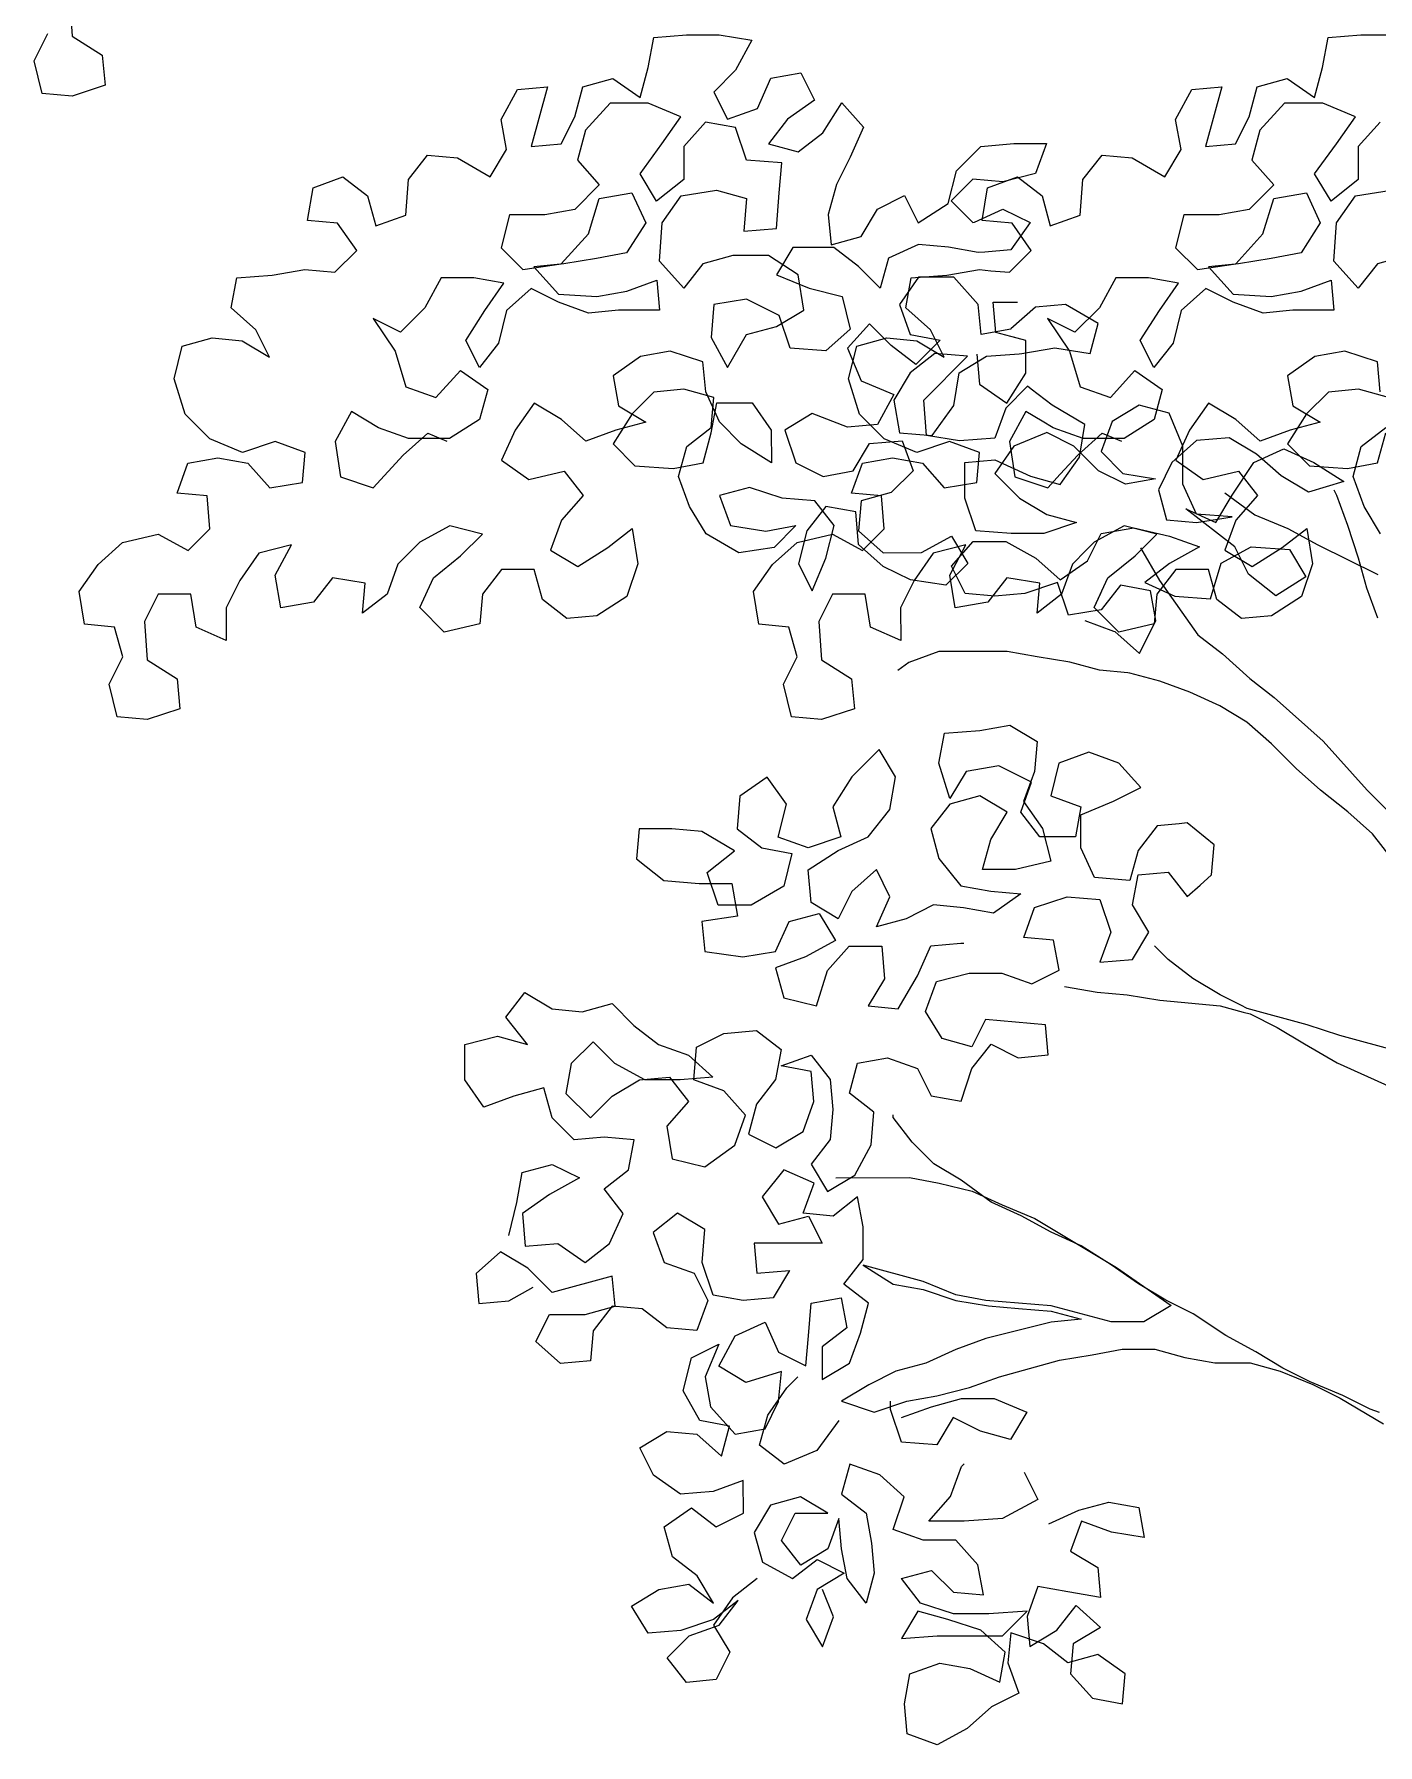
# Model space of a CAD drawing. Header units: millimetres. Extents: x 61831 to 121408, y 302 to 24841.
# Drawn here: x 97162 to 98009, y 6025 to 7103 of the extents above; entities that cross this region are included whole.
import ezdxf

# ---------------------------------------------------------------- set-up
doc = ezdxf.new("R2010")
doc.units = ezdxf.units.MM

# ---------------------------------------------------------------- blocks, each defined once
blk = doc.blocks.new('A$C299802A9')
at = {"color": 68, "true_color": 0x415700}
for p, q in [((41.3, 3868.3), (43, 3844.3)), ((19, 3828.8), (27.5, 3846)), ((43, 3844.3), (61.9, 3832.3)), ((406.2, 3824.5), (409.6, 3843.4)), ((409.6, 3843.4), (430.2, 3845.1)), ((430.2, 3845.1), (450.9, 3845.1)), ((450.9, 3845.1), (471.5, 3841.7)), ((471.5, 3841.7), (461.2, 3822.8)), ((831.4, 3824.5), (834.9, 3843.4)), ((834.9, 3843.4), (855.5, 3845.1)), ((855.5, 3845.1), (876.1, 3845.1)), ((24.1, 3808.2), (19, 3828.8)), ((61.9, 3832.3), (63.7, 3813.4)), ((364.9, 3812.4), (383.9, 3817.6)), ((383.9, 3817.6), (401.1, 3805.6)), ((401.1, 3805.6), (406.2, 3824.5)), ((461.2, 3822.8), (447.5, 3809)), ((475, 3798.7), (483.5, 3817.7)), ((483.5, 3817.7), (502.4, 3821.1)), ((502.4, 3821.1), (511.1, 3803.9)), ((790.2, 3812.4), (809.1, 3817.6)), ((809.1, 3817.6), (826.3, 3805.6)), ((826.3, 3805.6), (831.4, 3824.5)), ((43, 3806.5), (24.1, 3808.2)), ((63.7, 3813.4), (43, 3806.5)), ((313.4, 3791.7), (323.7, 3810.6)), ((323.7, 3810.6), (342.6, 3812.4)), ((342.6, 3812.4), (332.3, 3774.6)), ((359.8, 3793.5), (364.9, 3812.4)), ((447.5, 3809), (456.1, 3791.9)), ((738.7, 3791.7), (749, 3810.6)), ((749, 3810.6), (767.9, 3812.4)), ((767.9, 3812.4), (757.6, 3774.6)), ((785.1, 3793.5), (790.2, 3812.4)), ((382.1, 3802.1), (366.7, 3784.9)), ((406.2, 3802.1), (382.1, 3802.1)), ((426.8, 3793.5), (406.2, 3802.1)), ((456.1, 3791.9), (475, 3798.7)), ((511.1, 3803.9), (493.9, 3791.9)), ((516.2, 3783.3), (528.2, 3802.2)), ((528.2, 3802.2), (542, 3786.8)), ((807.4, 3802.1), (791.9, 3784.9)), ((831.5, 3802.1), (807.4, 3802.1)), ((852.1, 3793.5), (831.5, 3802.1)), ((316.9, 3772.8), (313.4, 3791.7)), ((351.2, 3776.3), (359.8, 3793.5)), ((366.7, 3784.9), (361.6, 3766)), ((414.8, 3776.3), (426.8, 3793.5)), ((442.3, 3790.1), (428.6, 3774.6)), ((461.2, 3786.7), (442.3, 3790.1)), ((468.1, 3766.1), (461.2, 3786.7)), ((493.9, 3791.9), (481.9, 3776.4)), ((542, 3786.8), (533.4, 3767.9)), ((742.1, 3772.8), (738.7, 3791.7)), ((776.5, 3776.3), (785.1, 3793.5)), ((791.9, 3784.9), (786.8, 3766)), ((840.1, 3776.3), (852.1, 3793.5)), ((867.6, 3790.1), (853.8, 3774.6)), ((332.3, 3774.6), (351.2, 3776.3)), ((401.1, 3757.4), (414.8, 3776.3)), ((428.6, 3774.6), (428.6, 3754)), ((481.9, 3776.4), (500.8, 3771.3)), ((500.8, 3771.3), (516.2, 3783.3)), ((600.7, 3759.6), (615.9, 3774.8)), ((615.9, 3774.8), (636.6, 3776.5)), ((636.6, 3776.5), (657.2, 3776.6)), ((657.2, 3776.6), (650.3, 3757.7)), ((757.6, 3774.6), (776.5, 3776.3)), ((826.3, 3757.4), (840.1, 3776.3)), ((853.8, 3774.6), (853.9, 3754)), ((255, 3753.9), (267, 3769.3)), ((267, 3769.3), (285.9, 3767.6)), ((285.9, 3767.6), (306.6, 3755.6)), ((306.6, 3755.6), (316.9, 3772.8)), ((361.6, 3766), (375.3, 3750.5)), ((490.5, 3764.4), (468.1, 3766.1)), ((488.8, 3745.5), (490.5, 3764.4)), ((533.4, 3767.9), (524.9, 3750.7)), ((680.2, 3753.9), (692.3, 3769.3)), ((692.3, 3769.3), (711.2, 3767.6)), ((711.2, 3767.6), (731.8, 3755.6)), ((731.8, 3755.6), (742.1, 3772.8)), ((786.8, 3766), (800.6, 3750.5)), ((194.8, 3748.6), (213.7, 3755.5)), ((213.7, 3755.5), (229.2, 3743.5)), ((253.3, 3731.5), (255, 3753.9)), ((411.4, 3740.2), (401.1, 3757.4)), ((428.6, 3754), (411.4, 3740.2)), ((595.3, 3738.7), (600.5, 3759.3)), ((600.5, 3759.3), (600.7, 3759.6)), ((610.8, 3754.2), (604.7, 3748)), ((629.7, 3752.5), (610.8, 3754.2)), ((620.1, 3748.6), (639, 3755.5)), ((650.3, 3757.7), (629.7, 3752.5)), ((639, 3755.5), (654.5, 3743.5)), ((678.5, 3731.5), (680.2, 3753.9)), ((836.7, 3740.2), (826.3, 3757.4)), ((853.9, 3754), (836.7, 3740.2)), ((191.4, 3728), (194.8, 3748.6)), ((229.2, 3743.5), (234.4, 3724.6)), ((375.3, 3750.5), (359.9, 3735)), ((368.5, 3719.6), (375.3, 3741.9)), ((375.3, 3741.9), (395.9, 3745.4)), ((395.9, 3745.4), (404.6, 3726.5)), ((414.9, 3726.5), (426.9, 3743.7)), ((426.9, 3743.7), (449.2, 3747.2)), ((449.2, 3747.2), (468.1, 3742)), ((468.1, 3742), (466.4, 3721.4)), ((487.1, 3723.1), (488.8, 3745.5)), ((524.9, 3750.7), (519.7, 3731.8)), ((550.7, 3735.2), (567.8, 3743.8)), ((567.8, 3743.8), (576.4, 3726.6)), ((604.7, 3748), (597.1, 3740.4)), ((616.7, 3728), (620.1, 3748.6)), ((654.5, 3743.5), (659.6, 3724.6)), ((800.6, 3750.5), (785.1, 3735)), ((793.7, 3719.6), (800.6, 3741.9)), ((800.6, 3741.9), (821.2, 3745.4)), ((821.2, 3745.4), (829.8, 3726.5)), ((840.1, 3726.5), (852.1, 3743.7)), ((852.1, 3743.7), (874.5, 3747.2)), ((234.4, 3724.6), (253.3, 3731.5)), ((318.6, 3731.6), (313.5, 3710.9)), ((341, 3731.6), (318.6, 3731.6)), ((359.9, 3735), (341, 3731.6)), ((519.7, 3731.8), (521.5, 3712.8)), ((540.4, 3718), (550.7, 3735.2)), ((576.4, 3726.6), (595.3, 3738.7)), ((597.1, 3740.4), (610.8, 3726.7)), ((611.8, 3727.1), (629.7, 3735.3)), ((629.7, 3735.3), (646.9, 3726.7)), ((659.6, 3724.6), (678.5, 3731.5)), ((743.9, 3731.6), (738.7, 3710.9)), ((766.2, 3731.6), (743.9, 3731.6)), ((785.1, 3735), (766.2, 3731.6)), ((210.3, 3726.3), (191.4, 3728)), ((222.4, 3709.1), (210.3, 3726.3)), ((404.6, 3726.5), (392.5, 3707.6)), ((413.2, 3702.4), (414.9, 3726.5)), ((466.4, 3721.4), (487.1, 3723.1)), ((610.8, 3726.7), (611.8, 3727.1)), ((635.6, 3726.3), (616.7, 3728)), ((646.9, 3726.7), (634.9, 3709.5)), ((647.6, 3709.1), (635.6, 3726.3)), ((829.8, 3726.5), (817.8, 3707.6)), ((838.4, 3702.4), (840.1, 3726.5)), ((313.5, 3710.9), (327.2, 3697.2)), ((351.3, 3700.7), (368.5, 3719.6)), ((497.4, 3711.1), (487.1, 3693.9)), ((523.2, 3711.1), (497.4, 3711.1)), ((521.5, 3712.8), (540.4, 3718)), ((538.7, 3699.1), (523.2, 3711.1)), ((576.5, 3712.9), (557.6, 3704.3)), ((595.4, 3711.2), (576.5, 3712.9)), ((614.3, 3707.8), (595.4, 3711.2)), ((634.9, 3709.5), (618.3, 3708.1)), ((738.7, 3710.9), (752.5, 3697.2)), ((776.6, 3700.7), (793.7, 3719.6)), ((208.6, 3695.4), (222.4, 3709.1)), ((327.2, 3697.2), (351.3, 3700.7)), ((353, 3700.7), (334.1, 3698.9)), ((334.1, 3698.9), (349.6, 3681.7)), ((373.6, 3704.1), (353, 3700.7)), ((392.5, 3707.6), (373.6, 3704.1)), ((428.7, 3685.3), (413.2, 3702.4)), ((440.7, 3700.7), (428.7, 3685.3)), ((459.6, 3705.9), (440.7, 3700.7)), ((481.9, 3705.9), (459.6, 3705.9)), ((500.8, 3693.9), (481.9, 3705.9)), ((552.4, 3685.4), (538.7, 3699.1)), ((557.6, 3704.3), (552.4, 3685.4)), ((618.3, 3708.1), (614.3, 3707.8)), ((633.9, 3695.4), (647.6, 3709.1)), ((752.5, 3697.2), (776.6, 3700.7)), ((778.3, 3700.7), (759.4, 3698.9)), ((759.4, 3698.9), (774.9, 3681.7)), ((798.9, 3704.1), (778.3, 3700.7)), ((817.8, 3707.6), (798.9, 3704.1)), ((853.9, 3685.3), (838.4, 3702.4)), ((865.9, 3700.7), (853.9, 3685.3)), ((884.8, 3705.9), (865.9, 3700.7)), ((143.3, 3673), (146.8, 3691.9)), ((146.8, 3691.9), (169.1, 3693.6)), ((169.1, 3693.6), (189.7, 3697.1)), ((189.7, 3697.1), (208.6, 3695.4)), ((275.7, 3692), (265.4, 3673.1)), ((296.3, 3692), (275.7, 3692)), ((315.2, 3688.6), (296.3, 3692)), ((303.2, 3671.4), (315.2, 3688.6)), ((392.6, 3683.5), (411.5, 3690.4)), ((411.5, 3690.4), (413.2, 3671.5)), ((487.1, 3693.9), (507.7, 3685.3)), ((504.3, 3671.6), (500.8, 3693.9)), ((576.5, 3692.3), (564.5, 3675.1)), ((568.6, 3673), (572, 3691.9)), ((572, 3691.9), (594.4, 3693.6)), ((598.8, 3692.3), (576.5, 3692.3)), ((594.4, 3693.6), (615, 3697.1)), ((614.3, 3675.1), (598.8, 3692.3)), ((615, 3697.1), (622.2, 3696.4)), ((622.2, 3696.4), (633.9, 3695.4)), ((700.9, 3692), (690.6, 3673.1)), ((721.6, 3692), (700.9, 3692)), ((740.5, 3688.6), (721.6, 3692)), ((728.5, 3671.4), (740.5, 3688.6)), ((817.8, 3683.5), (836.7, 3690.4)), ((836.7, 3690.4), (838.5, 3671.5)), ((332.4, 3685.2), (316.9, 3671.4)), ((349.6, 3676.6), (332.4, 3685.2)), ((349.6, 3681.7), (373.7, 3680.1)), ((373.7, 3680.1), (392.6, 3683.5)), ((468.2, 3678.4), (447.6, 3675)), ((488.8, 3668.1), (468.2, 3678.4)), ((507.7, 3685.3), (528.4, 3680.2)), ((528.4, 3680.2), (533.5, 3659.6)), ((757.7, 3685.2), (742.2, 3671.4)), ((774.9, 3676.6), (757.7, 3685.2)), ((774.9, 3681.7), (798.9, 3680.1)), ((798.9, 3680.1), (817.8, 3683.5)), ((158.8, 3659.2), (143.3, 3673)), ((265.4, 3673.1), (249.9, 3657.6)), ((291.2, 3652.5), (303.2, 3671.4)), ((316.9, 3671.4), (311.8, 3650.8)), ((368.5, 3669.7), (349.6, 3676.6)), ((387.4, 3671.5), (368.5, 3669.7)), ((413.2, 3671.5), (387.4, 3671.5)), ((447.6, 3675), (445.9, 3654.3)), ((487.1, 3661.2), (504.3, 3671.6)), ((495.7, 3647.5), (488.8, 3668.1)), ((564.5, 3675.1), (571.4, 3656.2)), ((584.1, 3659.2), (568.6, 3673)), ((616, 3656.2), (614.3, 3675.1)), ((625.3, 3657.5), (623.6, 3676.5)), ((623.6, 3676.5), (629, 3676.5)), ((629, 3676.5), (639.1, 3676.5)), ((650.4, 3673.4), (634.9, 3659.7)), ((669.3, 3675.2), (650.4, 3673.4)), ((689.9, 3663.2), (669.3, 3675.2)), ((690.6, 3673.1), (675.2, 3657.6)), ((716.4, 3652.5), (728.5, 3671.4)), ((742.2, 3671.4), (737.1, 3650.8)), ((793.8, 3669.7), (774.9, 3676.6)), ((812.7, 3671.5), (793.8, 3669.7)), ((838.5, 3671.5), (812.7, 3671.5)), ((167.4, 3642), (158.8, 3659.2)), ((249.9, 3657.6), (232.7, 3666.2)), ((232.7, 3666.2), (246.5, 3645.6)), ((456.2, 3635.4), (468.2, 3656.1)), ((468.2, 3656.1), (487.1, 3661.2)), ((533.5, 3659.6), (518.1, 3645.8)), ((545.6, 3663), (531.8, 3647.5)), ((559.3, 3649.3), (545.6, 3663)), ((571.4, 3656.2), (590.3, 3652.7)), ((592.7, 3642), (584.1, 3659.2)), ((634.8, 3659.6), (616, 3656.2)), ((644.2, 3652.4), (625.3, 3657.5)), ((634.9, 3659.7), (634.8, 3659.6)), ((675.2, 3657.6), (658, 3666.2)), ((658, 3666.2), (671.8, 3645.6)), ((684.8, 3644.2), (689.9, 3663.2)), ((107.3, 3628.2), (112.4, 3648.9)), ((112.4, 3648.9), (131.3, 3654)), ((131.3, 3654), (150.2, 3652.3)), ((150.2, 3652.3), (167.4, 3642)), ((246.5, 3645.6), (253.4, 3623.2)), ((299.8, 3635.3), (291.2, 3652.5)), ((311.8, 3650.8), (299.8, 3635.3)), ((420.1, 3645.7), (401.2, 3642.3)), ((440.7, 3638.9), (420.1, 3645.7)), ((445.9, 3654.3), (456.2, 3635.4)), ((518.1, 3645.8), (495.7, 3647.5)), ((531.8, 3647.5), (540.4, 3626.9)), ((532.5, 3628.2), (537.7, 3648.9)), ((537.7, 3648.9), (556.6, 3654)), ((556.6, 3654), (575.5, 3652.3)), ((574.8, 3637.3), (559.3, 3649.3)), ((590.3, 3652.7), (574.8, 3637.3)), ((575.5, 3652.3), (592.7, 3642)), ((644.2, 3652.4), (636.5, 3654.5)), ((641.8, 3644.2), (662.5, 3647.7)), ((644.3, 3631.8), (644.2, 3652.4)), ((644.3, 3631.8), (644.2, 3652.4)), ((662.5, 3647.7), (684.8, 3644.2)), ((671.8, 3645.6), (678.6, 3623.2)), ((725, 3635.3), (716.4, 3652.5)), ((737.1, 3650.8), (725, 3635.3)), ((845.4, 3645.7), (826.5, 3642.3)), ((866, 3638.9), (845.4, 3645.7)), ((401.2, 3642.3), (384, 3630.2)), ((442.5, 3620), (440.7, 3638.9)), ((586.8, 3644.2), (571.4, 3632.1)), ((580, 3614.9), (607.5, 3642.5)), ((607.5, 3642.5), (586.8, 3644.2)), ((602.3, 3632.1), (619.5, 3642.5)), ((613.3, 3643.8), (615, 3624.9)), ((619.5, 3642.5), (640.1, 3644.1)), ((640.1, 3644.1), (641.8, 3644.2)), ((826.5, 3642.3), (809.3, 3630.2)), ((867.7, 3620), (866, 3638.9)), ((114.2, 3605.9), (107.3, 3628.2)), ((253.4, 3623.2), (272.3, 3616.4)), ((272.3, 3616.4), (287.8, 3633.6)), ((287.8, 3633.6), (305, 3621.5)), ((384, 3630.2), (387.5, 3611.3)), ((539.4, 3605.9), (532.5, 3628.2)), ((540.4, 3626.9), (561.1, 3618.3)), ((571.4, 3632.1), (561.1, 3614.9)), ((598.9, 3611.5), (602.3, 3632.1)), ((615, 3624.9), (632.2, 3612.9)), ((645.3, 3623.6), (631.6, 3609.8)), ((632.2, 3612.9), (644.3, 3631.8)), ((644.3, 3631.8), (644.3, 3631.8)), ((647.7, 3621.7), (645.3, 3623.6)), ((678.6, 3623.2), (697.6, 3616.4)), ((697.6, 3616.4), (713, 3633.6)), ((713, 3633.6), (730.2, 3621.5)), ((809.3, 3630.2), (812.7, 3611.3)), ((305, 3621.5), (299.8, 3602.6)), ((334.2, 3613), (322.2, 3595.8)), ((351.4, 3602.7), (334.2, 3613)), ((409.8, 3619.9), (396.1, 3606.2)), ((428.7, 3621.7), (409.8, 3619.9)), ((447.6, 3616.5), (428.7, 3621.7)), ((451.1, 3601.1), (442.5, 3620)), ((445.9, 3597.6), (447.6, 3616.5)), ((445.9, 3594.2), (449.4, 3613.1)), ((449.4, 3613.1), (471.7, 3613.1)), ((471.7, 3613.1), (483.7, 3595.9)), ((561.1, 3618.3), (550.8, 3599.4)), ((561.1, 3614.9), (564.5, 3594.3)), ((581.7, 3592.6), (580, 3614.9)), ((660.8, 3611.6), (647.7, 3621.7)), ((730.2, 3621.5), (725.1, 3602.6)), ((759.4, 3613), (747.4, 3595.8)), ((776.6, 3602.7), (759.4, 3613)), ((835.1, 3619.9), (821.3, 3606.2)), ((854, 3621.7), (835.1, 3619.9)), ((872.9, 3616.5), (854, 3621.7)), ((129.7, 3590.4), (114.2, 3605.9)), ((219, 3607.7), (208.7, 3588.8)), ((236.2, 3597.4), (219, 3607.7)), ((299.8, 3602.6), (280.9, 3590.6)), ((366.9, 3588.9), (351.4, 3602.7)), ((396.1, 3606.2), (384.1, 3587.2)), ((387.5, 3611.3), (404.7, 3601)), ((509.5, 3606.3), (492.3, 3595.9)), ((531.9, 3597.7), (509.5, 3606.3)), ((554.9, 3590.4), (539.4, 3605.9)), ((585.2, 3592.6), (598.9, 3611.5)), ((631.6, 3609.8), (624.7, 3590.9)), ((644.3, 3607.7), (634, 3588.8)), ((654.5, 3601.6), (644.3, 3607.7)), ((661.5, 3597.4), (654.5, 3601.6)), ((681.4, 3599.5), (660.8, 3611.6)), ((715.8, 3611.6), (698.6, 3601.3)), ((725.1, 3602.6), (706.2, 3590.6)), ((734.7, 3606.5), (715.8, 3611.6)), ((743.3, 3585.9), (734.7, 3606.5)), ((792.1, 3588.9), (776.6, 3602.7)), ((821.3, 3606.2), (809.3, 3587.2)), ((812.7, 3611.3), (829.9, 3601)), ((255.1, 3590.6), (236.2, 3597.4)), ((251.7, 3580.2), (267.2, 3594)), ((267.2, 3594), (279.2, 3588.9)), ((322.2, 3595.8), (313.6, 3576.9)), ((385.8, 3595.8), (366.9, 3588.9)), ((404.7, 3601), (385.8, 3595.8)), ((430.5, 3585.6), (445.9, 3597.6)), ((440.8, 3575.3), (445.9, 3594.2)), ((464.8, 3587.3), (451.1, 3601.1)), ((483.7, 3595.9), (483.8, 3575.3)), ((492.3, 3595.9), (499.2, 3575.3)), ((550.8, 3599.4), (531.9, 3597.7)), ((564.5, 3594.3), (585.2, 3592.6)), ((602.4, 3589.2), (581.7, 3592.6)), ((624.7, 3590.9), (602.4, 3589.2)), ((657, 3594.2), (636.7, 3585.8)), ((657.4, 3594.4), (657, 3594.2)), ((674.6, 3585.8), (657.4, 3594.4)), ((680.4, 3590.6), (661.5, 3597.4)), ((677, 3580.2), (692.4, 3594)), ((678, 3578.9), (681.4, 3599.5)), ((698.6, 3601.3), (691.7, 3582.4)), ((692.4, 3594), (704.5, 3588.9)), ((747.4, 3595.8), (738.9, 3576.9)), ((772.5, 3591), (751.9, 3589.3)), ((789.7, 3580.7), (772.5, 3591)), ((811, 3595.8), (792.1, 3588.9)), ((829.9, 3601), (811, 3595.8)), ((855.7, 3585.6), (871.2, 3597.6)), ((866, 3575.3), (871.2, 3594.2)), ((150.3, 3581.9), (129.7, 3590.4)), ((170.9, 3588.8), (150.3, 3581.9)), ((189.8, 3581.9), (170.9, 3588.8)), ((188.1, 3563), (189.8, 3581.9)), ((208.7, 3588.8), (212.2, 3566.5)), ((232.8, 3559.6), (251.7, 3580.2)), ((280.9, 3590.6), (255.1, 3590.6)), ((384.1, 3587.2), (397.8, 3573.5)), ((425.3, 3566.7), (430.5, 3585.6)), ((483.8, 3575.3), (464.8, 3587.3)), ((535.3, 3570.2), (545.6, 3587.4)), ((545.6, 3587.4), (566.3, 3589.1)), ((575.6, 3581.9), (554.9, 3590.4)), ((566.3, 3589.1), (573.2, 3570.2)), ((596.2, 3588.8), (575.6, 3581.9)), ((615.1, 3581.9), (596.2, 3588.8)), ((613.4, 3563), (615.1, 3581.9)), ((636.7, 3585.8), (624.7, 3568.6)), ((634, 3588.8), (637.4, 3566.5)), ((665.9, 3568.2), (677, 3580.2)), ((690, 3570.3), (674.6, 3585.8)), ((706.2, 3590.6), (680.4, 3590.6)), ((691.7, 3582.4), (705.5, 3568.6)), ((751.9, 3589.3), (736.4, 3575.5)), ((743.3, 3561.8), (743.3, 3585.9)), ((788, 3575.6), (806.9, 3584.2)), ((805.2, 3567), (789.7, 3580.7)), ((806.9, 3584.2), (825.8, 3575.6)), ((809.3, 3587.2), (823.1, 3573.5)), ((850.6, 3566.7), (855.7, 3585.6)), ((109.1, 3556.1), (115.9, 3575)), ((115.9, 3575), (134.8, 3578.4)), ((134.8, 3578.4), (153.7, 3575)), ((153.7, 3575), (167.5, 3559.5)), ((313.6, 3576.9), (330.8, 3564.8)), ((330.8, 3564.8), (353.1, 3570)), ((353.1, 3570), (365.2, 3554.6)), ((397.8, 3573.5), (421.9, 3571.8)), ((421.9, 3571.8), (440.8, 3575.3)), ((499.2, 3575.3), (516.4, 3566.7)), ((516.4, 3566.7), (535.3, 3570.2)), ((534.3, 3556.1), (541.2, 3575)), ((541.2, 3575), (560.1, 3578.4)), ((573.2, 3570.2), (559.4, 3556.5)), ((560.1, 3578.4), (579, 3575)), ((579, 3575), (592.8, 3559.5)), ((605.8, 3575.4), (624.7, 3577.2)), ((605.8, 3553.1), (605.8, 3575.4)), ((624.7, 3577.2), (647.1, 3566.9)), ((667.4, 3563.8), (678, 3578.9)), ((707.2, 3561.8), (690, 3570.3)), ((736.4, 3575.5), (727.9, 3558.3)), ((738.9, 3576.9), (756.1, 3564.8)), ((756.1, 3564.8), (778.4, 3570)), ((774.3, 3554.9), (788, 3575.6)), ((778.4, 3570), (790.4, 3554.6)), ((823.1, 3573.5), (847.1, 3571.8)), ((825.8, 3575.6), (844.7, 3563.6)), ((847.1, 3571.8), (866, 3575.3)), ((167.5, 3559.5), (188.1, 3563)), ((212.2, 3566.5), (232.8, 3559.6)), ((432.2, 3547.8), (425.3, 3566.7)), ((470, 3559.8), (451.1, 3554.6)), ((490.7, 3553), (470, 3559.8)), ((592.8, 3559.5), (613.4, 3563)), ((624.7, 3568.6), (640.2, 3553.1)), ((637.4, 3566.5), (658.1, 3559.6)), ((647.1, 3566.9), (666, 3561.7)), ((658.1, 3559.6), (665.9, 3568.2)), ((666, 3561.7), (667.4, 3563.8)), ((705.5, 3568.6), (726.1, 3565.2)), ((726.1, 3565.2), (707.2, 3561.8)), ((751.9, 3542.9), (743.3, 3561.8)), ((822.4, 3556.7), (805.2, 3567)), ((844.7, 3563.6), (822.4, 3556.7)), ((857.5, 3547.8), (850.6, 3566.7)), ((128, 3554.4), (109.1, 3556.1)), ((129.7, 3533.7), (128, 3554.4)), ((365.2, 3554.6), (351.4, 3539.1)), ((442.6, 3530.6), (432.2, 3547.8)), ((451.1, 3554.6), (458, 3535.7)), ((511.3, 3551.3), (490.7, 3553)), ((518.2, 3547.8), (506.2, 3532.4)), ((523.3, 3535.8), (511.3, 3551.3)), ((537.1, 3544.4), (518.2, 3547.8)), ((553.2, 3554.4), (534.3, 3556.1)), ((540.5, 3551.3), (538.8, 3532.4)), ((559.4, 3556.5), (540.5, 3551.3)), ((555, 3533.7), (553.2, 3554.4)), ((612.7, 3532.4), (605.8, 3553.1)), ((640.2, 3553.1), (657.4, 3542.8)), ((727.9, 3558.3), (733, 3539.4)), ((764, 3537.7), (774.3, 3554.9)), ((769.8, 3556.3), (788.7, 3542.5)), ((790.4, 3554.6), (776.7, 3539.1)), ((840.3, 3554.6), (838.6, 3558)), ((847.2, 3535.7), (840.3, 3554.6)), ((867.8, 3530.6), (857.5, 3547.8)), ((351.4, 3539.1), (344.6, 3520.2)), ((538.8, 3523.8), (537.1, 3544.4)), ((676.3, 3537.7), (655.7, 3530.8)), ((657.4, 3542.8), (676.3, 3537.7)), ((676.3, 3537.7), (676.3, 3537.7)), ((676.3, 3537.7), (676.3, 3537.7)), ((733, 3539.4), (751.9, 3537.7)), ((776, 3522.3), (745.1, 3546.3)), ((745.1, 3546.3), (764, 3537.7)), ((774.3, 3541.2), (751.9, 3542.9)), ((751.9, 3537.7), (774.3, 3541.2)), ((776.7, 3539.1), (769.8, 3520.2)), ((788.7, 3542.5), (809.4, 3534)), ((74.7, 3525.1), (97.1, 3530.3)), ((97.1, 3530.3), (116, 3520)), ((116, 3520), (129.7, 3533.7)), ((281, 3535.6), (262.1, 3525.3)), ((301.6, 3530.4), (281, 3535.6)), ((287.9, 3516.7), (301.6, 3530.4)), ((380.7, 3521.9), (396.1, 3534)), ((396.1, 3534), (399.6, 3511.6)), ((463.2, 3518.6), (442.6, 3530.6)), ((458, 3535.7), (480.4, 3532.3)), ((480.4, 3532.3), (499.3, 3535.8)), ((499.3, 3535.8), (485.5, 3522)), ((500, 3525.1), (522.3, 3530.3)), ((506.2, 3532.4), (501, 3511.7)), ((518.2, 3515.2), (523.3, 3535.8)), ((522.3, 3530.3), (541.2, 3520)), ((538.8, 3532.4), (554.3, 3518.6)), ((541.2, 3520), (555, 3533.7)), ((578.4, 3518.7), (597.3, 3529)), ((597.3, 3529), (607.6, 3511.8)), ((635.1, 3530.8), (612.7, 3532.4)), ((655.7, 3530.8), (635.1, 3530.8)), ((684, 3515.1), (691.8, 3530.8)), ((706.2, 3535.6), (687.3, 3525.3)), ((691.8, 3530.8), (712.4, 3534.3)), ((726.9, 3530.4), (706.2, 3535.6)), ((712.4, 3534.3), (734.8, 3529.1)), ((713.1, 3516.7), (726.9, 3530.4)), ((734.8, 3529.1), (753.7, 3522.3)), ((805.9, 3521.9), (821.4, 3534)), ((809.4, 3534), (828.3, 3523.7)), ((821.4, 3534), (824.9, 3511.6)), ((854.1, 3515.1), (847.2, 3535.7)), ((59.3, 3511.3), (74.7, 3525.1)), ((160.7, 3518.3), (148.7, 3501.1)), ((181.3, 3523.5), (160.7, 3518.3)), ((171, 3504.5), (181.3, 3523.5)), ((262.1, 3525.3), (248.3, 3511.5)), ((270.7, 3502.9), (287.9, 3516.7)), ((344.6, 3520.2), (361.8, 3509.9)), ((361.8, 3509.9), (380.7, 3521.9)), ((485.5, 3522), (463.2, 3518.6)), ((484.5, 3511.3), (500, 3525.1)), ((554.3, 3510), (538.8, 3523.8)), ((554.3, 3518.6), (578.4, 3518.7)), ((585.9, 3518.3), (573.9, 3501.1)), ((606.5, 3523.5), (585.9, 3518.3)), ((596.3, 3504.5), (606.5, 3523.5)), ((597.3, 3510.1), (611, 3525.6)), ((611, 3525.6), (631.6, 3525.6)), ((631.6, 3525.6), (650.6, 3515.3)), ((682.3, 3520.2), (673.6, 3511.5)), ((687.3, 3525.3), (682.3, 3520.2)), ((695.9, 3502.9), (713.1, 3516.7)), ((716.6, 3521.8), (728.6, 3501.2)), ((753.7, 3522.3), (734.8, 3511.9)), ((767.4, 3512), (786.3, 3522.3)), ((769.8, 3520.2), (787, 3509.9)), ((784.6, 3505.1), (776, 3522.3)), ((786.3, 3522.3), (810.4, 3520.6)), ((787, 3509.9), (805.9, 3521.9)), ((810.4, 3520.6), (820.7, 3503.4)), ((828.3, 3523.7), (866.1, 3504.8)), ((47.3, 3494.1), (59.3, 3511.3)), ((174.5, 3483.9), (171, 3504.5)), ((248.3, 3511.5), (241.5, 3492.6)), ((313.7, 3508.1), (301.6, 3492.6)), ((334.3, 3508.1), (313.7, 3508.1)), ((339.5, 3489.2), (334.3, 3508.1)), ((399.6, 3511.6), (392.7, 3491)), ((472.5, 3494.1), (484.5, 3511.3)), ((501, 3511.7), (509.6, 3494.5)), ((509.6, 3494.5), (518.2, 3515.2)), ((571.5, 3501.5), (554.3, 3510)), ((607.6, 3511.8), (593.8, 3498.1)), ((599.7, 3483.9), (596.3, 3504.5)), ((605.9, 3492.9), (597.3, 3510.1)), ((650.6, 3515.3), (666, 3501.6)), ((666, 3501.6), (683.2, 3513.6)), ((673.6, 3511.5), (666.7, 3492.6)), ((683.2, 3513.6), (684, 3515.1)), ((734.8, 3511.9), (719.3, 3499.9)), ((738.9, 3508.1), (726.9, 3492.6)), ((759.5, 3508.1), (738.9, 3508.1)), ((764.7, 3489.2), (759.5, 3508.1)), ((760.6, 3489.6), (767.4, 3512)), ((801.8, 3491.4), (784.6, 3505.1)), ((824.9, 3511.6), (818, 3491)), ((859.2, 3496.2), (854.1, 3515.1)), ((50.7, 3473.5), (47.3, 3494.1)), ((148.7, 3501.1), (140.1, 3483.9)), ((207.1, 3502.9), (195.1, 3487.4)), ((227.7, 3499.4), (207.1, 3502.9)), ((226, 3480.5), (227.7, 3499.4)), ((262.1, 3484), (270.7, 3502.9)), ((476, 3473.5), (472.5, 3494.1)), ((573.9, 3501.1), (565.3, 3483.9)), ((593.8, 3498.1), (571.5, 3501.5)), ((632.3, 3502.9), (620.3, 3487.4)), ((653, 3499.4), (632.3, 3502.9)), ((664.3, 3499.8), (643.7, 3492.9)), ((651.3, 3480.5), (653, 3499.4)), ((671.2, 3479.2), (664.3, 3499.8)), ((687.4, 3484), (695.9, 3502.9)), ((703.9, 3498.2), (694, 3485.5)), ((722.8, 3494.7), (703.9, 3498.2)), ((719.3, 3499.9), (738.2, 3491.3)), ((726.2, 3475.8), (722.8, 3494.7)), ((728.6, 3501.2), (752.7, 3466.9)), ((820.7, 3503.4), (801.8, 3491.4)), ((866.1, 3477.3), (859.2, 3496.2)), ((97.1, 3492.4), (88.5, 3475.2)), ((117.7, 3492.5), (97.1, 3492.4)), ((121.2, 3471.8), (117.7, 3492.5)), ((140.1, 3483.9), (140.1, 3463.3)), ((195.1, 3487.4), (174.5, 3483.9)), ((241.5, 3492.6), (226, 3480.5)), ((277.6, 3468.5), (262.1, 3484)), ((301.6, 3492.6), (299.9, 3473.7)), ((354.9, 3477.2), (339.5, 3489.2)), ((392.7, 3491), (373.8, 3478.9)), ((522.4, 3492.4), (513.8, 3475.2)), ((543, 3492.5), (522.4, 3492.4)), ((546.4, 3471.8), (543, 3492.5)), ((565.3, 3483.9), (565.4, 3463.3)), ((620.3, 3487.4), (599.7, 3483.9)), ((624.8, 3491.2), (605.9, 3492.9)), ((643.7, 3492.9), (624.8, 3491.2)), ((666.7, 3492.6), (651.3, 3480.5)), ((687.4, 3484), (691.5, 3493.1)), ((702.9, 3468.5), (687.4, 3484)), ((698.3, 3473.1), (687.4, 3484)), ((694, 3485.5), (691.8, 3482.7)), ((726.9, 3492.6), (725.2, 3473.7)), ((738.2, 3491.3), (760.6, 3489.6)), ((780.2, 3477.2), (764.7, 3489.2)), ((818, 3491), (799.1, 3478.9)), ((69.6, 3471.8), (50.7, 3473.5)), ((88.5, 3475.2), (90.3, 3451.2)), ((299.9, 3473.7), (277.6, 3468.5)), ((373.8, 3478.9), (354.9, 3477.2)), ((494.9, 3471.8), (476, 3473.5)), ((513.8, 3475.2), (515.5, 3451.2)), ((691.8, 3482.7), (671.2, 3479.2)), ((681.5, 3475.8), (699.6, 3469.2)), ((725.2, 3473.7), (702.9, 3468.5)), ((715.9, 3455.2), (726.2, 3475.8)), ((799.1, 3478.9), (780.2, 3477.2)), ((74.8, 3452.9), (69.6, 3471.8)), ((140.1, 3463.3), (121.2, 3471.8)), ((500, 3452.9), (494.9, 3471.8)), ((565.4, 3463.3), (546.4, 3471.8)), ((699.6, 3469.2), (700.4, 3468.9)), ((700.4, 3468.9), (715.9, 3455.2)), ((752.7, 3466.9), (768.2, 3454.9)), ((66.2, 3435.7), (74.8, 3452.9)), ((90.3, 3451.2), (109.2, 3439.2)), ((491.5, 3435.7), (500, 3452.9)), ((515.5, 3451.2), (534.4, 3439.2)), ((589.4, 3456.4), (570.5, 3449.5)), ((632.4, 3456.4), (589.4, 3456.4)), ((651.3, 3453), (632.4, 3456.4)), ((671.9, 3449.6), (651.3, 3453)), ((768.2, 3454.9), (785.4, 3439.4)), ((570.5, 3449.5), (563.6, 3444.4)), ((690.8, 3444.5), (671.9, 3449.6)), ((708.6, 3442.9), (690.8, 3444.5)), ((709.8, 3442.8), (708.6, 3442.9)), ((728.7, 3437.6), (709.8, 3442.8)), ((71.4, 3415.1), (66.2, 3435.7)), ((109.2, 3439.2), (110.9, 3420.3)), ((496.6, 3415.1), (491.5, 3435.7)), ((534.4, 3439.2), (536.2, 3420.3)), ((747.6, 3430.8), (728.7, 3437.6)), ((766.5, 3422.2), (747.6, 3430.8)), ((785.4, 3439.4), (800.9, 3427.4)), ((110.9, 3420.3), (90.3, 3413.4)), ((536.2, 3420.3), (515.5, 3413.4)), ((783.7, 3411.9), (766.5, 3422.2)), ((800.9, 3427.4), (831.8, 3399.9)), ((90.3, 3413.4), (71.4, 3415.1)), ((515.5, 3413.4), (496.6, 3415.1)), ((615.2, 3406.6), (634.2, 3410)), ((634.2, 3410), (651.4, 3399.7)), ((799.2, 3398.2), (783.7, 3411.9)), ((589.5, 3385.9), (592.9, 3404.8)), ((592.9, 3404.8), (615.2, 3406.6)), ((651.4, 3399.7), (649.7, 3380.8)), ((814.7, 3382.7), (799.2, 3398.2)), ((831.8, 3399.9), (859.4, 3369)), ((551.7, 3394.5), (534.5, 3377.3)), ((562, 3377.3), (551.7, 3394.5)), ((596.4, 3363.6), (589.5, 3385.9)), ((665.1, 3386), (660, 3365.4)), ((684, 3392.9), (665.1, 3386)), ((702.9, 3386), (684, 3392.9)), ((716.7, 3370.6), (702.9, 3386)), ((481.2, 3377.2), (464, 3365.2)), ((493.3, 3360.1), (481.2, 3377.2)), ((534.5, 3377.3), (522.5, 3358.4)), ((558.6, 3356.7), (562, 3377.3)), ((606.7, 3380.8), (596.4, 3363.6)), ((627.3, 3384.3), (606.7, 3380.8)), ((647.9, 3374), (627.3, 3384.3)), ((649.7, 3380.8), (642.8, 3361.9)), ((830.1, 3369), (814.7, 3382.7)), ((464, 3365.2), (462.3, 3344.6)), ((615.3, 3365.3), (596.4, 3360.2)), ((632.5, 3355), (615.3, 3365.3)), ((641.1, 3355), (647.9, 3374)), ((660, 3365.4), (678.9, 3358.5)), ((699.5, 3362), (716.7, 3370.6)), ((847.3, 3355.2), (830.1, 3369)), ((859.4, 3369), (873.1, 3355.3)), ((488.1, 3339.4), (493.3, 3360.1)), ((522.5, 3358.4), (527.6, 3339.5)), ((544.8, 3339.5), (558.6, 3356.7)), ((596.4, 3360.2), (584.4, 3344.7)), ((622.2, 3337.8), (632.5, 3355)), ((653.1, 3339.6), (641.1, 3355)), ((642.8, 3361.9), (654.8, 3344.7)), ((678.9, 3358.5), (675.5, 3339.6)), ((678.9, 3353.4), (699.5, 3362)), ((862.8, 3341.5), (847.3, 3355.2)), ((400.4, 3344.5), (398.7, 3325.6)), ((421.1, 3344.5), (400.4, 3344.5)), ((440, 3342.8), (421.1, 3344.5)), ((460.6, 3330.8), (440, 3342.8)), ((462.3, 3344.6), (477.8, 3332.5)), ((584.4, 3344.7), (589.5, 3325.8)), ((654.8, 3344.7), (660, 3324.1)), ((678.9, 3332.7), (678.9, 3353.4)), ((727, 3346.5), (715, 3331)), ((740.9, 3347.8), (727, 3346.5)), ((745.9, 3348.3), (740.9, 3347.8)), ((763.1, 3334.5), (745.9, 3348.3)), ((477.8, 3332.5), (496.7, 3329.1)), ((507, 3332.6), (488.1, 3339.4)), ((527.6, 3339.5), (507, 3332.6)), ((525.9, 3330.9), (544.8, 3339.5)), ((617, 3318.9), (622.2, 3337.8)), ((675.5, 3339.6), (653.1, 3339.6)), ((687.5, 3313.8), (678.9, 3332.7)), ((761.4, 3315.6), (763.1, 3334.5)), ((874.9, 3326), (862.8, 3341.5)), ((398.7, 3325.6), (415.9, 3311.9)), ((443.4, 3317), (460.6, 3330.8)), ((496.7, 3329.1), (491.6, 3308.5)), ((507, 3318.8), (525.9, 3330.9)), ((589.5, 3325.8), (603.3, 3308.6)), ((660, 3324.1), (637.7, 3318.9)), ((715, 3331), (709.9, 3312.1)), ((415.9, 3311.9), (438.3, 3310.2)), ((450.3, 3296.4), (443.4, 3317)), ((508.8, 3298.2), (507, 3318.8)), ((550, 3318.9), (534.6, 3305.1)), ((558.6, 3301.7), (550, 3318.9)), ((637.7, 3318.9), (617, 3318.9)), ((709.9, 3312.1), (687.5, 3313.8)), ((711.6, 3296.7), (715, 3315.6)), ((715, 3315.6), (733.9, 3317.3)), ((733.9, 3317.3), (746, 3301.9)), ((754.1, 3309.1), (761.4, 3315.6)), ((438.3, 3310.2), (458.9, 3310.2)), ((458.9, 3310.2), (462.4, 3289.6)), ((491.6, 3308.5), (471, 3296.4)), ((534.6, 3305.1), (526, 3287.9)), ((550, 3282.8), (558.6, 3301.7)), ((603.3, 3308.6), (622.2, 3305.2)), ((622.2, 3305.2), (641.1, 3303.5)), ((641.1, 3303.5), (623.9, 3291.4)), ((649.7, 3294.9), (670.3, 3301.8)), ((670.3, 3301.8), (691, 3300.1)), ((691, 3300.1), (697.9, 3279.5)), ((746, 3301.9), (754.1, 3309.1)), ((462.4, 3289.6), (440, 3286.1)), ((471, 3296.4), (450.3, 3296.4)), ((495, 3286.2), (513.9, 3291.3)), ((526, 3287.9), (508.8, 3298.2)), ((513.9, 3291.3), (524.3, 3274.1)), ((586.1, 3296.6), (568.9, 3287.9)), ((605, 3294.8), (586.1, 3296.6)), ((623.9, 3291.4), (605, 3294.8)), ((642.9, 3276), (649.7, 3294.9)), ((721.9, 3279.5), (711.6, 3296.7)), ((440, 3286.1), (441.8, 3267.2)), ((486.5, 3267.2), (495, 3286.2)), ((568.9, 3287.9), (550, 3282.8)), ((697.9, 3279.5), (691, 3260.6)), ((711.6, 3262.3), (721.9, 3279.5)), ((524.3, 3274.1), (505.4, 3263.8)), ((519.1, 3255.2), (532.9, 3270.7)), ((532.9, 3270.7), (553.5, 3270.7)), ((553.5, 3270.7), (555.2, 3250.1)), ((575.9, 3251.9), (584.4, 3270.8)), ((584.4, 3270.8), (603.3, 3272.5)), ((603.3, 3272.5), (605.1, 3272.5)), ((661.8, 3274.3), (642.9, 3276)), ((665.2, 3255.4), (661.8, 3274.3)), ((734, 3262.3), (725.4, 3270.9)), ((441.8, 3267.2), (465.8, 3263.8)), ((465.8, 3263.8), (486.5, 3267.2)), ((505.4, 3263.8), (486.5, 3256.9)), ((486.5, 3256.9), (491.6, 3238)), ((691, 3260.6), (711.6, 3262.3)), ((749.5, 3250.3), (734, 3262.3)), ((512.3, 3232.9), (519.1, 3255.2)), ((555.2, 3250.1), (544.9, 3232.9)), ((563.8, 3231.2), (575.9, 3251.9)), ((581, 3229.5), (587.9, 3248.4)), ((587.9, 3248.4), (608.5, 3253.6)), ((608.5, 3253.6), (629.1, 3253.6)), ((629.1, 3253.6), (648.1, 3246.8)), ((648.1, 3246.8), (665.2, 3255.4)), ((766.7, 3240), (749.5, 3250.3)), ((316.3, 3225.8), (328.4, 3241.3)), ((328.4, 3241.3), (345.5, 3231)), ((491.6, 3238), (512.3, 3232.9)), ((668.7, 3245.1), (689.3, 3241.6)), ((689.3, 3241.6), (708.2, 3239.9)), ((708.2, 3239.9), (728.8, 3236.5)), ((728.8, 3236.5), (766.7, 3233.1)), ((779.9, 3233.4), (766.7, 3240)), ((330.1, 3208.7), (316.3, 3225.8)), ((345.5, 3231), (364.5, 3229.3)), ((364.5, 3229.3), (383.4, 3234.5)), ((383.4, 3234.5), (397.1, 3220.7)), ((544.9, 3232.9), (563.8, 3231.2)), ((591.4, 3212.3), (581, 3229.5)), ((618.9, 3224.4), (610.3, 3207.2)), ((656.7, 3221), (618.9, 3224.4)), ((766.7, 3233.1), (781.3, 3229.1)), ((783.9, 3231.4), (779.9, 3233.4)), ((781.3, 3229.1), (785.6, 3228)), ((821.7, 3221.1), (783.9, 3231.4)), ((785.6, 3228), (802.8, 3219.4)), ((290.6, 3208.6), (311.2, 3213.8)), ((311.2, 3213.8), (330.1, 3208.7)), ((397.1, 3220.7), (412.6, 3208.7)), ((436.7, 3207), (453.9, 3215.6)), ((453.9, 3215.6), (474.5, 3217.4)), ((474.5, 3217.4), (490, 3205.4)), ((658.4, 3202.1), (656.7, 3221)), ((802.8, 3219.4), (820, 3209.1)), ((842.3, 3214.3), (821.7, 3221.1)), ((880.1, 3204), (842.3, 3214.3)), ((290.6, 3186.3), (290.6, 3208.6)), ((371.4, 3210.4), (357.6, 3196.6)), ((385.1, 3196.7), (371.4, 3210.4)), ((412.6, 3208.7), (431.5, 3201.9)), ((435, 3186.4), (436.7, 3207)), ((490, 3205.4), (486.5, 3186.5)), ((610.3, 3207.2), (591.4, 3212.3)), ((610.3, 3193.4), (622.3, 3208.9)), ((622.3, 3208.9), (639.5, 3200.3)), ((820, 3209.1), (840.6, 3197.1)), ((357.6, 3196.6), (354.2, 3177.7)), ((404, 3186.4), (385.1, 3196.7)), ((431.5, 3201.9), (447, 3188.1)), ((490, 3195.1), (508.9, 3201.9)), ((508.9, 3191.6), (490, 3195.1)), ((508.9, 3201.9), (520.9, 3186.5)), ((533, 3177.9), (538.1, 3196.8)), ((538.1, 3196.8), (557, 3200.3)), ((557, 3200.3), (575.9, 3193.4)), ((575.9, 3193.4), (584.5, 3176.2)), ((603.4, 3172.8), (610.3, 3193.4)), ((639.5, 3200.3), (658.4, 3202.1)), ((840.6, 3197.1), (897.4, 3171.4)), ((302.6, 3169.1), (290.6, 3186.3)), ((340.4, 3181.2), (321.5, 3176)), ((345.6, 3162.3), (340.4, 3181.2)), ((383.4, 3176), (400.6, 3186.4)), ((400.6, 3186.4), (419.5, 3188.1)), ((426.4, 3186.4), (404, 3186.4)), ((419.5, 3188.1), (431.5, 3172.7)), ((447, 3188.1), (426.4, 3186.4)), ((453.9, 3179.5), (435, 3186.4)), ((486.5, 3186.5), (474.5, 3171)), ((510.6, 3172.7), (508.9, 3191.6)), ((520.9, 3186.5), (522.6, 3167.6)), ((321.5, 3176), (302.6, 3169.1)), ((354.2, 3177.7), (369.7, 3162.3)), ((369.7, 3162.3), (383.4, 3176)), ((431.5, 3172.7), (417.8, 3157.2)), ((467.6, 3164.1), (453.9, 3179.5)), ((474.5, 3171), (469.4, 3152.1)), ((503.8, 3153.8), (510.6, 3172.7)), ((548.4, 3165.9), (533, 3177.9)), ((584.5, 3176.2), (603.4, 3172.8)), ((359.4, 3148.5), (345.6, 3162.3)), ((460.8, 3145.2), (467.6, 3164.1)), ((522.6, 3167.6), (520.9, 3148.7)), ((546.7, 3145.3), (548.4, 3165.9)), ((560.5, 3162.5), (560.5, 3164.2)), ((572.5, 3147), (560.5, 3162.5)), ((378.3, 3150.3), (359.4, 3148.5)), ((397.2, 3148.6), (378.3, 3150.3)), ((417.8, 3157.2), (421.3, 3136.5)), ((469.4, 3152.1), (486.6, 3143.5)), ((486.6, 3143.5), (503.8, 3153.8)), ((393.8, 3129.6), (397.2, 3148.6)), ((441.9, 3131.4), (460.8, 3145.2)), ((520.9, 3148.7), (508.9, 3133.2)), ((536.4, 3126.3), (546.7, 3145.3)), ((586.3, 3133.3), (572.5, 3147)), ((323.3, 3109), (326.7, 3127.9)), ((326.7, 3127.9), (345.6, 3133)), ((345.6, 3133), (362.8, 3124.5)), ((378.3, 3117.6), (393.8, 3129.6)), ((421.3, 3136.5), (441.9, 3131.4)), ((491.7, 3129.7), (478, 3112.5)), ((510.7, 3121.2), (491.7, 3129.7)), ((508.9, 3133.2), (519.3, 3116)), ((603.5, 3123), (586.3, 3133.3)), ((362.8, 3124.5), (343.9, 3114.1)), ((390.4, 3102.1), (378.3, 3117.6)), ((503.8, 3102.2), (510.7, 3121.2)), ((519.3, 3116), (536.4, 3126.3)), ((524.4, 3124.6), (570.8, 3124.7)), ((570.8, 3124.7), (589.7, 3121.2)), ((589.7, 3121.2), (610.4, 3116.1)), ((622.4, 3109.2), (603.5, 3123)), ((318.2, 3088.3), (323.3, 3109)), ((343.9, 3114.1), (326.8, 3102.1)), ((478, 3112.5), (488.3, 3095.4)), ((538.2, 3112.6), (522.7, 3100.5)), ((541.6, 3093.7), (538.2, 3112.6)), ((610.4, 3116.1), (629.3, 3107.5)), ((641.3, 3100.7), (622.4, 3109.2)), ((629.3, 3107.5), (649.9, 3098.9)), ((326.8, 3102.1), (328.5, 3081.5)), ((381.8, 3083.2), (390.4, 3102.1)), ((424.7, 3102.2), (409.3, 3090.1)), ((441.9, 3091.9), (424.7, 3102.2)), ((488.3, 3095.4), (507.2, 3100.5)), ((522.7, 3100.5), (503.8, 3102.2)), ((507.2, 3100.5), (515.9, 3083.3)), ((660.2, 3090.4), (641.3, 3100.7)), ((649.9, 3098.9), (701.5, 3068)), ((409.3, 3090.1), (416.2, 3071.2)), ((440.2, 3071.2), (441.9, 3091.9)), ((541.6, 3073.1), (541.6, 3093.7)), ((679.1, 3081.8), (660.2, 3090.4)), ((313, 3078), (297.6, 3064.2)), ((330.2, 3067.7), (313, 3078)), ((328.5, 3081.5), (349.1, 3083.2)), ((349.1, 3083.2), (366.3, 3071.2)), ((366.3, 3071.2), (381.8, 3083.2)), ((515.9, 3083.3), (472.9, 3083.3)), ((472.9, 3083.3), (474.6, 3064.4)), ((698.1, 3069.8), (679.1, 3081.8)), ((297.6, 3064.2), (299.3, 3045.3)), ((345.7, 3052.3), (330.2, 3067.7)), ((383.5, 3062.6), (345.7, 3052.3)), ((385.3, 3043.7), (383.5, 3062.6)), ((416.2, 3071.2), (435.1, 3064.4)), ((435.1, 3064.4), (443.7, 3047.2)), ((447.1, 3050.6), (440.2, 3071.2)), ((474.6, 3064.4), (495.2, 3066.1)), ((495.2, 3066.1), (484.9, 3048.9)), ((529.6, 3057.6), (541.6, 3073.1)), ((579.5, 3059.3), (541.6, 3069.6)), ((541.6, 3069.6), (560.6, 3057.6)), ((715.3, 3057.7), (698.1, 3069.8)), ((701.5, 3068), (735.9, 3044)), ((318.2, 3047.1), (333.7, 3055.7)), ((545.1, 3045.6), (529.6, 3057.6)), ((560.6, 3057.6), (579.5, 3054.2)), ((600.1, 3050.8), (579.5, 3059.3)), ((579.5, 3054.2), (600.1, 3047.3)), ((732.5, 3047.5), (715.3, 3057.7)), ((299.3, 3045.3), (318.2, 3047.1)), ((366.4, 3038.5), (385.3, 3043.7)), ((383.5, 3043.7), (371.5, 3028.2)), ((402.4, 3042), (383.5, 3043.7)), ((417.9, 3030), (402.4, 3042)), ((443.7, 3047.2), (436.8, 3028.3)), ((466, 3047.2), (447.1, 3050.6)), ((484.9, 3048.9), (466, 3047.2)), ((507.3, 3024.9), (509, 3045.5)), ((509, 3045.5), (527.9, 3049)), ((527.9, 3049), (531.4, 3030.1)), ((540, 3026.6), (545.1, 3045.6)), ((619, 3047.3), (600.1, 3050.8)), ((600.1, 3047.3), (620.7, 3043.9)), ((660.3, 3043.9), (619, 3047.3)), ((620.7, 3043.9), (639.6, 3042.2)), ((639.6, 3042.2), (660.3, 3040.5)), ((698.1, 3033.7), (660.3, 3043.9)), ((735.9, 3044), (718.7, 3033.7)), ((749.7, 3038.9), (732.5, 3047.5)), ((335.4, 3021.3), (344, 3038.5)), ((344, 3038.5), (366.4, 3038.5)), ((460.9, 3024.9), (479.8, 3033.5)), ((479.8, 3033.5), (488.4, 3014.6)), ((531.4, 3030.1), (515.9, 3018)), ((660.3, 3033.6), (619, 3023.3)), ((660.3, 3040.5), (679.2, 3035.4)), ((679.2, 3035.4), (660.3, 3033.6)), ((718.7, 3033.7), (698.1, 3033.7)), ((770.3, 3025.1), (749.7, 3038.9)), ((350.9, 3007.6), (335.4, 3021.3)), ((371.5, 3028.2), (369.8, 3009.3)), ((436.8, 3028.3), (417.9, 3030)), ((433.4, 3011.1), (450.6, 3019.7)), ((450.6, 3019.7), (442, 2999.1)), ((450.6, 3005.9), (460.9, 3024.9)), ((505.6, 3006), (507.3, 3024.9)), ((533.1, 3007.7), (540, 3026.6)), ((619, 3023.3), (600.1, 3016.4)), ((789.2, 3014.8), (770.3, 3025.1)), ((369.8, 3009.3), (350.9, 3007.6)), ((428.3, 2990.4), (433.4, 3011.1)), ((488.4, 3014.6), (505.6, 3006)), ((515.9, 3018), (515.9, 2997.4)), ((600.1, 3016.4), (581.2, 3007.8)), ((627.7, 2999.2), (665.5, 3009.6)), ((665.5, 3009.6), (686.1, 3013)), ((686.1, 3013), (705, 3016.5)), ((705, 3016.5), (725.6, 3016.5)), ((725.6, 3016.5), (744.5, 3011.4)), ((744.5, 3011.4), (763.4, 3007.9)), ((806.4, 3004.5), (789.2, 3014.8)), ((442, 2999.1), (445.5, 2980.2)), ((467.8, 2995.6), (450.6, 3005.9)), ((490.1, 3002.5), (467.8, 2995.6)), ((488.4, 2983.6), (490.1, 3002.5)), ((493.6, 2992.2), (500.5, 2999.1)), ((515.9, 2997.4), (533.1, 3007.7)), ((562.3, 3002.6), (545.2, 2994)), ((581.2, 3007.8), (562.3, 3002.6)), ((608.8, 2992.3), (627.7, 2999.2)), ((763.4, 3007.9), (785.8, 3008)), ((785.8, 3008), (804.7, 3002.8)), ((804.7, 3002.8), (825.3, 2994.3)), ((823.6, 2996), (806.4, 3004.5)), ((438.6, 2971.6), (428.3, 2990.4)), ((481.6, 2975), (493.6, 2992.2)), ((545.2, 2994), (528, 2983.7)), ((569.2, 2983.7), (588.1, 2987.2)), ((588.1, 2987.2), (608.8, 2992.3)), ((844.2, 2987.4), (823.6, 2996)), ((825.3, 2994.3), (842.5, 2985.7)), ((861.4, 2978.8), (844.2, 2987.4)), ((445.5, 2980.2), (461, 2963)), ((479.9, 2966.4), (488.4, 2983.6)), ((528, 2983.7), (548.6, 2976.8)), ((548.6, 2976.8), (569.2, 2983.7)), ((558.9, 2978.5), (558.9, 2983.7)), ((565.8, 2957.9), (558.9, 2978.5)), ((565.8, 2973.4), (584.7, 2980.3)), ((584.7, 2980.3), (603.6, 2985.5)), ((603.6, 2985.5), (624.2, 2985.5)), ((624.2, 2985.5), (644.9, 2976.9)), ((644.9, 2976.9), (634.6, 2959.7)), ((842.5, 2985.7), (869.8, 2969.4)), ((867.3, 2976.7), (861.4, 2978.8)), ((457.5, 2968.1), (438.6, 2971.6)), ((452.4, 2949.2), (457.5, 2968.1)), ((461, 2963), (479.9, 2966.4)), ((476.4, 2956.1), (481.6, 2975)), ((526.3, 2971.6), (512.5, 2952.7)), ((598.5, 2973.4), (588.2, 2956.2)), ((615.7, 2964.8), (598.5, 2973.4)), ((400.8, 2954.3), (418, 2964.7)), ((418, 2964.7), (436.9, 2963)), ((436.9, 2963), (452.4, 2949.2)), ((491.9, 2944.1), (476.4, 2956.1)), ((588.2, 2956.2), (565.8, 2957.9)), ((634.6, 2959.7), (615.7, 2964.8)), ((409.4, 2937.1), (400.8, 2954.3)), ((512.5, 2952.7), (491.9, 2944.1)), ((533.2, 2944.1), (528, 2925.2)), ((552.1, 2937.3), (533.2, 2944.1)), ((603.6, 2942.5), (605.4, 2944.2)), ((426.6, 2925.1), (409.4, 2937.1)), ((466.1, 2933.8), (447.2, 2926.9)), ((466.2, 2913.1), (466.1, 2933.8)), ((567.6, 2923.5), (552.1, 2937.3)), ((596.8, 2923.6), (603.6, 2942.5)), ((643.2, 2939.1), (651.8, 2921.9)), ((447.2, 2926.9), (426.6, 2925.1)), ((502.2, 2923.5), (483.3, 2918.3)), ((519.4, 2913.2), (502.2, 2923.5)), ((528, 2925.2), (543.5, 2913.2)), ((560.7, 2902.9), (567.6, 2923.5)), ((583, 2908.1), (596.8, 2923.6)), ((416.3, 2904.5), (433.5, 2916.5)), ((433.5, 2916.5), (449, 2904.5)), ((449, 2904.5), (466.2, 2913.1)), ((483.3, 2918.3), (473, 2901.1)), ((490.2, 2896), (498.8, 2913.2)), ((498.8, 2913.2), (519.4, 2913.2)), ((543.5, 2913.2), (547, 2894.3)), ((651.8, 2921.9), (629.5, 2909.8)), ((658.7, 2906.4), (677.6, 2915)), ((677.6, 2915), (696.5, 2920.2)), ((696.5, 2920.2), (715.4, 2916.8)), ((715.4, 2916.8), (718.8, 2897.9)), ((421.5, 2885.6), (416.3, 2904.5)), ((473, 2901.1), (478.2, 2882.2)), ((526.3, 2909.8), (519.5, 2890.8)), ((528.1, 2890.8), (526.3, 2909.8)), ((579.6, 2896.1), (560.7, 2902.9)), ((605.4, 2908.1), (583, 2908.1)), ((629.5, 2909.8), (605.4, 2908.1)), ((679.3, 2908.2), (672.4, 2889.3)), ((698.2, 2901.3), (679.3, 2908.2)), ((718.8, 2897.9), (698.2, 2901.3)), ((502.3, 2880.5), (490.2, 2896)), ((519.5, 2890.8), (502.3, 2880.5)), ((531.5, 2871.9), (528.1, 2890.8)), ((547, 2894.3), (548.7, 2875.4)), ((600.2, 2896.1), (579.6, 2896.1)), ((614, 2880.6), (600.2, 2896.1)), ((437, 2873.6), (421.5, 2885.6)), ((478.2, 2882.2), (497.1, 2871.9)), ((497.1, 2871.9), (512.6, 2884)), ((512.6, 2884), (529.8, 2875.4)), ((617.5, 2861.7), (614, 2880.6)), ((672.4, 2889.3), (689.6, 2879)), ((412.9, 2865), (431.8, 2868.4)), ((431.8, 2868.4), (447.3, 2856.4)), ((447.3, 2856.4), (437, 2873.6)), ((474.8, 2871.9), (459.3, 2859.8)), ((529.8, 2875.4), (512.6, 2865)), ((543.6, 2856.5), (531.5, 2871.9)), ((548.7, 2875.4), (543.6, 2856.5)), ((565.9, 2872), (584.8, 2877.1)), ((577.9, 2856.5), (565.9, 2872)), ((584.8, 2877.1), (598.6, 2863.4)), ((689.6, 2879), (691.4, 2860.1)), ((395.7, 2854.6), (412.9, 2865)), ((459.3, 2859.8), (447.3, 2842.6)), ((462.8, 2858.1), (447.3, 2846.1)), ((450.8, 2842.6), (462.8, 2858.1)), ((512.6, 2865), (505.8, 2846.1)), ((522.9, 2847.9), (516.1, 2865.1)), ((598.6, 2863.4), (617.5, 2861.7)), ((651.8, 2866.9), (645, 2848)), ((670.8, 2863.5), (651.8, 2866.9)), ((691.4, 2860.1), (670.8, 2863.5)), ((406.1, 2837.5), (395.7, 2854.6)), ((516.1, 2829), (522.9, 2847.9)), ((576.2, 2851.4), (565.9, 2834.2)), ((595.1, 2846.2), (576.2, 2851.4)), ((598.6, 2849.7), (577.9, 2856.5)), ((620.9, 2849.7), (598.6, 2849.7)), ((645, 2851.4), (620.9, 2849.7)), ((629.5, 2835.9), (645, 2851.4)), ((645, 2848), (646.7, 2829.1)), ((663.9, 2839.4), (675.9, 2854.9)), ((675.9, 2854.9), (691.4, 2841.1)), ((426.7, 2839.2), (406.1, 2837.5)), ((447.3, 2846.1), (426.7, 2839.2)), ((431.9, 2835.8), (450.8, 2842.6)), ((447.3, 2842.6), (457.6, 2825.5)), ((505.8, 2846.1), (516.1, 2829)), ((615.8, 2839.4), (595.1, 2846.2)), ((631.3, 2825.6), (615.8, 2839.4)), ((634.7, 2837.7), (633, 2818.8)), ((655.3, 2830.8), (634.7, 2837.7)), ((646.7, 2829.1), (663.9, 2839.4)), ((691.4, 2841.1), (674.2, 2830.8)), ((418.1, 2822), (431.9, 2835.8)), ((457.6, 2825.5), (449.1, 2808.3)), ((565.9, 2834.2), (588.3, 2835.9)), ((588.3, 2835.9), (629.5, 2835.9)), ((627.8, 2806.7), (631.3, 2825.6)), ((670.8, 2818.8), (655.3, 2830.8)), ((674.2, 2830.8), (672.5, 2811.9)), ((430.2, 2806.5), (418.1, 2822)), ((571.1, 2811.8), (590, 2818.7)), ((590, 2818.7), (608.9, 2815.3)), ((608.9, 2815.3), (627.8, 2806.7)), ((633, 2818.8), (639.9, 2799.8)), ((689.7, 2824), (670.8, 2818.8)), ((706.9, 2811.9), (689.7, 2824)), ((449.1, 2808.3), (430.2, 2806.5)), ((567.7, 2792.9), (571.1, 2811.8)), ((672.5, 2811.9), (686.3, 2796.5)), ((705.2, 2793), (706.9, 2811.9)), ((569.4, 2774), (567.7, 2792.9)), ((639.9, 2799.8), (622.7, 2791.2)), ((686.3, 2796.5), (705.2, 2793)), ((622.7, 2791.2), (607.2, 2777.5)), ((588.3, 2767.1), (569.4, 2774)), ((607.2, 2777.5), (588.3, 2767.1))]:
    blk.add_line(p, q, dxfattribs=at)

msp = doc.modelspace()

# ---------------------------------------------------------------- block references
msp.add_blockref('A$C299802A9', (97142.9, 3257.8))

doc.saveas('drawing.dxf')
